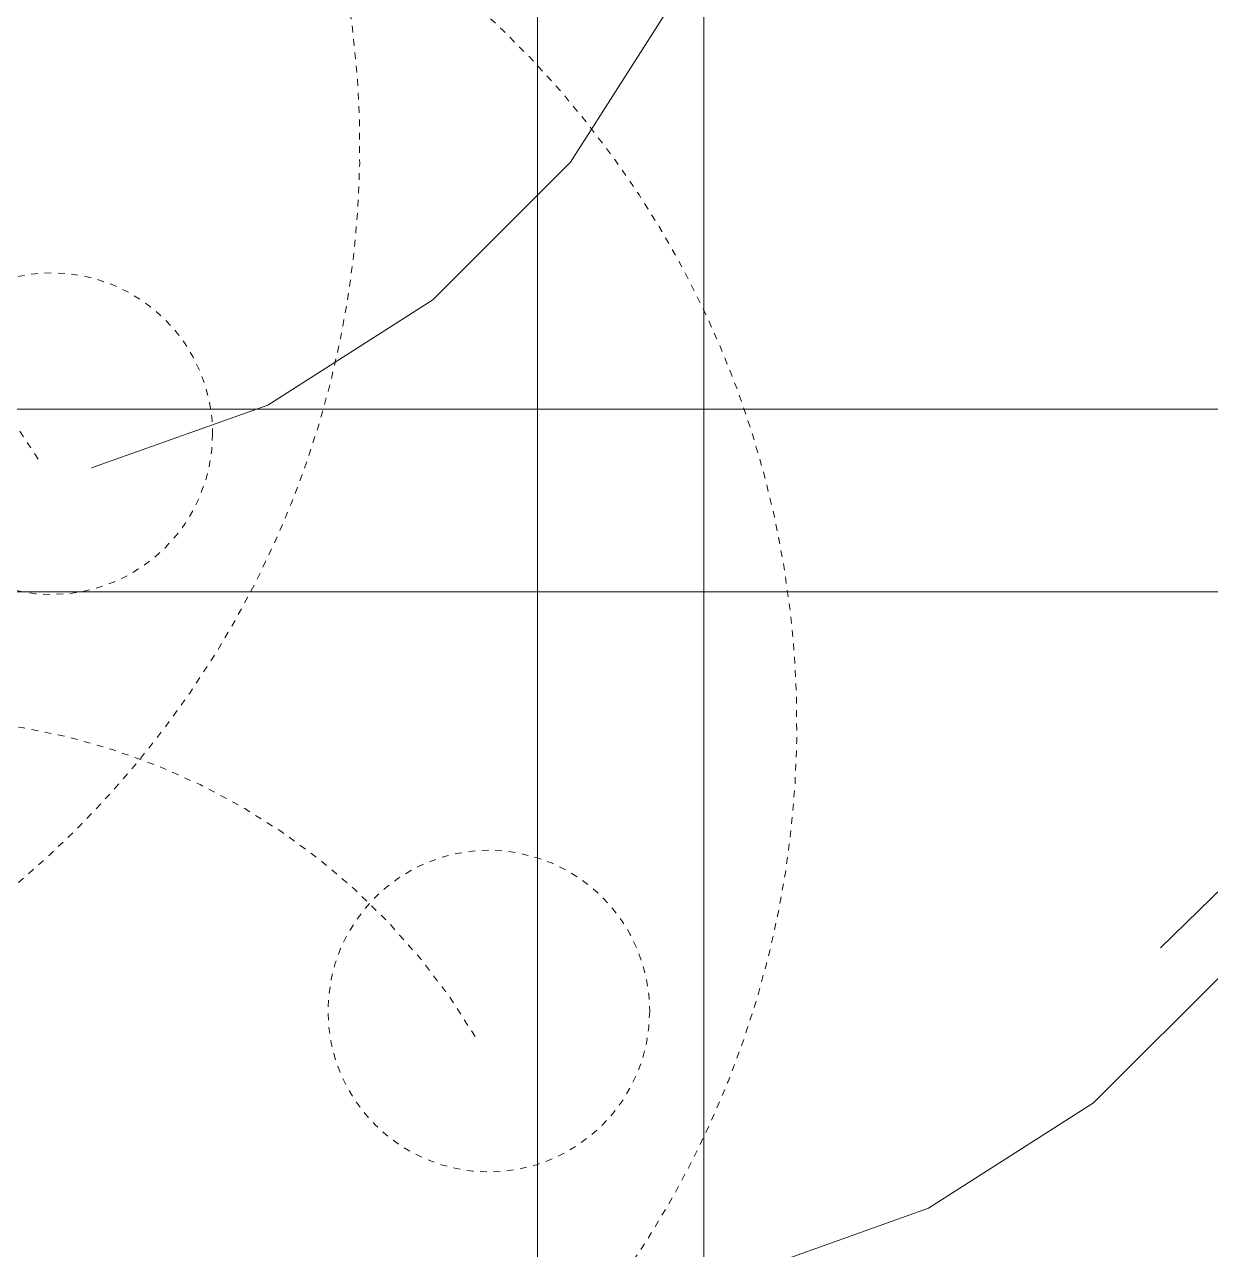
# Model space of a CAD drawing. Header units: inches. Extents: x 9391 to 11530, y 1186 to 2858.
# Drawn here: x 11327.23 to 11349.35, y 2616.54 to 2639.39 of the extents above; entities that cross this region are included whole.
import ezdxf

# ---------------------------------------------------------------- set-up
doc = ezdxf.new("R2010")
doc.units = ezdxf.units.IN
doc.header["$MEASUREMENT"] = 0
doc.linetypes.add('Dash', pattern=[0.25, 0.125, -0.125])
for name, color, linetype, lineweight in [('A-DETL-GENF-1', 254, 'Continuous', 9), ('A-DETL-GENF-2', 253, 'Continuous', 9), ('A-DETL-GENF-3', 9, 'Continuous', 9), ('A-DETL-GENF-HDLN', 1, 'Dash', 9)]:
    doc.layers.add(name, color=color, linetype=linetype, lineweight=lineweight)

# ---------------------------------------------------------------- blocks, each defined once
blk = doc.blocks.new('lupin 26755 - lupin 26755-V79-FLOOR PLAN - ROOF')
at = {"layer": 'A-DETL-GENF-HDLN'}
blk.add_circle((-5.363, -12.255), 3, dxfattribs=at)
for centre, radius, start, end in [((0, 0), 18, 194.002, 360), ((-12.131, -1.52), 12.226, 300.9755, 7.1395)]:
    blk.add_arc(centre, radius, start, end, dxfattribs=at)
blk = doc.blocks.new('lupin 26755 - lupin 26755-V81-FLOOR PLAN - ROOF')
at = {"layer": 'A-DETL-GENF-HDLN'}
blk.add_circle((-5.363, -12.255), 3, dxfattribs=at)
for centre, radius, start, end in [((0, 0), 18, 194.0019, 360), ((-12.131, -1.52), 12.226, 300.9755, 7.1395)]:
    blk.add_arc(centre, radius, start, end, dxfattribs=at)
blk = doc.blocks.new('magnolia 26756 - magnolia 26756-V87-FLOOR PLAN - ROOF')
at = {"layer": 'A-DETL-GENF-1'}
for p, q in [((0, 9.149), (0, 10.391)), ((0, 8.266), (0, 9.94)), ((0, 9.679), (0, 9.477)), ((0, 9.477), (0, 9.333)), ((0, 9.333), (0, 8.723)), ((0, 8.497), (0, 9.149)), ((0, 8.723), (0, 8.24)), ((0, 7.842), (0, 8.497)), ((0, 8.362), (0, 8.45)), ((0, 8.45), (0, 8.266)), ((0, 8.199), (0, 8.362)), ((0, 8.24), (0, 7.87)), ((0, 7.947), (0, 8.199)), ((0, 7.794), (0, 7.947)), ((0, 7.87), (0, 7.404)), ((0, 7.2), (0, 7.842)), ((0, 7.6), (0, 7.794)), ((0, 6.019), (0, 7.6)), ((0, 7.404), (0, 7.2)), ((0, 4.463), (0, 6.666)), ((0, 6.666), (0, 4.842)), ((0, 5.23), (0, 6.019)), ((0, 4.644), (0, 5.23)), ((0, 4.842), (0, 4.632)), ((0, 4.632), (0, 4.644)), ((0, 1.867), (0, 4.463)), ((0, -0.103), (0, 2.133)), ((0, 2.133), (0, 2.076)), ((0, 2.076), (0, 1.825)), ((0, 1.788), (0, 1.867)), ((0, 1.825), (0, 1.78)), ((0, 1.78), (0, 1.788)), ((-17.199, 0), (-13.732, 0)), ((-15.031, 0), (-15.695, 0)), ((-15.518, 0), (-15.599, 0)), ((-15.599, 0), (-14.948, 0)), ((-14.568, 0), (-15.518, 0)), ((-14.199, 0), (-15.031, 0)), ((-14.948, 0), (-14.474, 0)), ((-14.744, 0), (-14.82, 0)), ((-14.82, 0), (-14.806, 0)), ((-14.806, 0), (-14.725, 0)), ((-14.121, 0), (-14.744, 0)), ((-14.725, 0), (-14.199, 0)), ((-14.202, 0), (-14.568, 0)), ((-14.474, 0), (-13.115, 0)), ((-13.905, 0), (-14.202, 0)), ((-11.923, 0), (-14.121, 0)), ((-13.732, 0), (-13.905, 0)), ((-13.466, 0), (-13.796, 0)), ((-13.054, 0), (-13.466, 0)), ((-13.115, 0), (-12.599, 0)), ((-12.942, 0), (-13.054, 0)), ((-12.864, 0), (-12.942, 0)), ((-12.599, 0), (-12.864, 0)), ((-11.953, 0), (-12.066, 0)), ((-12.066, 0), (-11.691, 0)), ((-11.97, 0), (-11.953, 0)), ((-11.4, 0), (-11.923, 0)), ((-11.691, 0), (-11.351, 0)), ((-10.869, 0), (-11.4, 0)), ((-11.351, 0), (-10.417, 0)), ((-10.814, 0), (-10.869, 0)), ((-10.776, 0), (-10.814, 0)), ((-10.758, 0), (-10.776, 0)), ((-10.417, 0), (-10.09, 0)), ((-10.09, 0), (-9.733, 0)), ((-9.733, 0), (-9.283, 0)), ((-9.283, 0), (-9.122, 0)), ((-9.122, 0), (-8.999, 0)), ((-8.999, 0), (-8.907, 0)), ((-8.907, 0), (-8.799, 0)), ((-8.799, 0), (-8.585, 0)), ((-8.585, 0), (-8.333, 0)), ((-8.333, 0), (-8.057, 0)), ((-8.057, 0), (-7.775, 0)), ((-7.775, 0), (-7.5, 0)), ((-7.5, 0), (-7.247, 0)), ((-7.247, 0), (-7.033, 0)), ((-7.033, 0), (-6.281, 0)), ((-6.281, 0), (-5.713, 0)), ((-5.713, 0), (-5.443, 0)), ((-5.2, 0), (-5.479, 0)), ((-5.443, 0), (-5.2, 0)), ((-3.304, 0), (-3.012, 0)), ((-3.012, 0), (-2.796, 0)), ((-2.796, 0), (-2.666, 0)), ((-2.666, 0), (-1.882, 0)), ((-2.466, 0), (-2.584, 0)), ((-2.41, 0), (-2.466, 0)), ((-2.287, 0), (-2.41, 0)), ((-2.09, 0), (-2.287, 0)), ((-0.432, 0), (-2.09, 0)), ((-1.882, 0), (-1.251, 0)), ((-1.035, 0), (-1.267, 0)), ((-1.267, 0), (-0.495, 0)), ((-1.251, 0), (-1.067, 0)), ((-1.067, 0), (-1.086, 0)), ((-1.086, 0), (-1.044, 0)), ((-1.044, 0), (-0.979, 0)), ((-0.936, 0), (-1.035, 0)), ((-0.979, 0), (-0.93, 0)), ((-0.93, 0), (-0.936, 0)), ((-0.495, 0), (-0.424, 0)), ((-0.406, 0), (-0.432, 0)), ((-0.424, 0), (-0.406, 0)), ((3.992, 0), (-0.001, 0)), ((0, 0), (0, -10.933)), ((-15.932, 0), (-14.932, 0)), ((-15.567, 0), (-15.81, 0)), ((-15.239, 0), (-15.567, 0)), ((-13.796, 0), (-15.239, 0)), ((-14.932, 0), (-13.199, 0)), ((-13.199, 0), (-14.266, 0)), ((-14.266, 0), (-13.824, 0)), ((-13.824, 0), (-13.671, 0)), ((-13.671, 0), (-13.545, 0)), ((-13.545, 0), (-13.199, 0)), ((-13.199, 0), (-12.304, 0)), ((-12.304, 0), (-12.095, 0)), ((-12.095, 0), (-11.97, 0)), ((-5.479, 0), (-5.462, 0)), ((-5.462, 0), (-5.384, 0)), ((-5.384, 0), (-5.033, 0)), ((-5.033, 0), (-4.537, 0)), ((-4.537, 0), (-4.077, 0)), ((-4.077, 0), (-3.662, 0)), ((-3.662, 0), (-3.304, 0)), ((-2.584, 0), (-2.516, 0)), ((-2.516, 0), (-2.362, 0)), ((-2.362, 0), (-2.1, 0)), ((-2.1, 0), (-1.726, 0)), ((-1.726, 0), (-1.471, 0)), ((-1.471, 0), (-1.304, 0)), ((-1.304, 0), (-1.196, 0)), ((-1.196, 0), (-0.933, 0)), ((-0.933, 0), (-0.103, 0)), ((-0.103, 0), (2.133, 0)), ((0, -0.933), (0, -0.103)), ((1.825, 0), (1.78, 0)), ((1.78, 0), (1.788, 0)), ((1.788, 0), (1.867, 0)), ((2.076, 0), (1.825, 0)), ((1.867, 0), (4.463, 0)), ((2.133, 0), (2.076, 0)), ((4.463, 0), (6.666, 0)), ((4.842, 0), (4.632, 0)), ((4.632, 0), (4.644, 0)), ((4.644, 0), (5.23, 0)), ((6.666, 0), (4.842, 0)), ((5.23, 0), (6.019, 0)), ((6.019, 0), (7.6, 0)), ((0, -0.424), (0, -0.406)), ((0, -0.406), (0, -0.432)), ((0, -0.495), (0, -0.424)), ((0, -0.432), (0, -2.09)), ((0, -1.267), (0, -0.495)), ((0, -0.979), (0, -0.93)), ((0, -0.93), (0, -0.936)), ((0, -1.196), (0, -0.933)), ((0, -0.936), (0, -1.035)), ((0, -1.044), (0, -0.979)), ((0, -1.035), (0, -1.267)), ((0, -1.086), (0, -1.044)), ((0, -1.251), (0, -1.067)), ((0, -1.067), (0, -1.086)), ((0, -1.304), (0, -1.196)), ((0, -1.882), (0, -1.251)), ((0, -1.471), (0, -1.304)), ((0, -1.726), (0, -1.471)), ((0, -2.1), (0, -1.726)), ((0, -2.666), (0, -1.882)), ((0, -2.09), (0, -2.287)), ((0, -2.362), (0, -2.1)), ((0, -2.287), (0, -2.41)), ((0, -2.516), (0, -2.362)), ((0, -2.41), (0, -2.466)), ((0, -2.466), (0, -2.584)), ((0, -2.584), (0, -2.516)), ((0, -2.796), (0, -2.666)), ((0, -3.012), (0, -2.796)), ((0, -3.304), (0, -3.012)), ((0, -3.662), (0, -3.304)), ((0, -4.077), (0, -3.662)), ((-16.077, -4.007), (-14.902, -7.292)), ((0, -4.537), (0, -4.077)), ((0, -5.033), (0, -4.537)), ((0, -5.384), (0, -5.033)), ((0, -5.443), (0, -5.2)), ((0, -5.2), (0, -5.479)), ((0, -5.462), (0, -5.384)), ((0, -5.713), (0, -5.443)), ((0, -5.479), (0, -5.462)), ((0, -6.281), (0, -5.713)), ((0, -7.033), (0, -6.281)), ((0, -7.247), (0, -7.033)), ((-14.902, -7.292), (-12.942, -10.372)), ((0, -7.5), (0, -7.247)), ((0, -7.775), (0, -7.5)), ((0, -8.057), (0, -7.775)), ((0, -8.333), (0, -8.057)), ((0, -8.585), (0, -8.333)), ((0, -8.799), (0, -8.585)), ((0, -8.907), (0, -8.799)), ((0, -8.999), (0, -8.907)), ((0, -9.122), (0, -8.999)), ((0, -9.283), (0, -9.122)), ((0, -9.733), (0, -9.283)), ((0, -10.09), (0, -9.733)), ((0, -10.417), (0, -10.09)), ((-12.942, -10.372), (-10.372, -12.942)), ((0, -11.351), (0, -10.417)), ((0, -10.762), (0, -10.758)), ((0, -10.758), (0, -10.776)), ((0, -10.791), (0, -10.762)), ((0, -10.776), (0, -10.814)), ((0, -10.847), (0, -10.791)), ((0, -10.814), (0, -10.869)), ((0, -10.933), (0, -10.847)), ((0, -10.869), (0, -11.4)), ((0, -11.691), (0, -11.351)), ((0, -11.4), (0, -11.923)), ((0, -12.066), (0, -11.691)), ((0, -11.923), (0, -14.121)), ((0, -11.97), (0, -11.953)), ((0, -11.953), (0, -12.066)), ((0, -12.095), (0, -11.97)), ((0, -12.304), (0, -12.095)), ((0, -13.199), (0, -12.304))]:
    blk.add_line(p, q, dxfattribs=at)
at = {"layer": 'A-DETL-GENF-3'}
for p, q in [((6.833, 0), (3.992, 0)), ((7.156, 0), (6.833, 0)), ((7.553, 0), (7.156, 0))]:
    blk.add_line(p, q, dxfattribs=at)
blk = doc.blocks.new('magnolia 26756 - magnolia 26756-V94-FLOOR PLAN - ROOF')
at = {"layer": 'A-DETL-GENF-1'}
for p, q in [((0, 13.243), (0, 12.399)), ((0, 12.581), (0, 12.768)), ((0, 12.586), (0, 12.707)), ((0, 12.534), (0, 12.586)), ((0, 12.399), (0, 12.581)), ((0, 12.501), (0, 12.534)), ((0, 12.451), (0, 12.501)), ((0, 12.333), (0, 12.451)), ((0, 12.246), (0, 12.333)), ((0, 12.138), (0, 12.246)), ((0, 11.881), (0, 12.138)), ((0, 11.598), (0, 11.881)), ((0, 11.459), (0, 11.598)), ((0, 10.391), (0, 11.459)), ((0, 10.457), (0, 10.533)), ((0, 10.533), (0, 10.48)), ((0, 10.48), (0, 9.679)), ((0, 10.249), (0, 10.457)), ((0, 9.149), (0, 10.391)), ((0, 9.94), (0, 10.249)), ((0, 8.266), (0, 9.94)), ((0, 9.679), (0, 9.477)), ((0, 9.477), (0, 9.333)), ((0, 9.333), (0, 8.723)), ((0, 8.497), (0, 9.149)), ((0, 8.723), (0, 8.24)), ((0, 7.842), (0, 8.497)), ((0, 8.362), (0, 8.45)), ((0, 8.45), (0, 8.266)), ((0, 8.199), (0, 8.362)), ((0, 8.24), (0, 7.87)), ((0, 7.947), (0, 8.199)), ((0, 7.794), (0, 7.947)), ((0, 7.87), (0, 7.404)), ((0, 7.2), (0, 7.842)), ((0, 7.6), (0, 7.794)), ((0, 6.019), (0, 7.6)), ((0, 7.404), (0, 7.2)), ((0, 4.463), (0, 6.666)), ((0, 6.666), (0, 4.842)), ((0, 5.23), (0, 6.019)), ((0, 4.644), (0, 5.23)), ((0, 4.842), (0, 4.632)), ((0, 4.632), (0, 4.644)), ((0, 1.867), (0, 4.463)), ((0, -0.103), (0, 2.133)), ((0, 2.133), (0, 2.076)), ((0, 2.076), (0, 1.825)), ((0, 1.788), (0, 1.867)), ((0, 1.825), (0, 1.78)), ((0, 1.78), (0, 1.788)), ((-11.923, 0), (-14.121, 0)), ((-11.953, 0), (-12.066, 0)), ((-12.066, 0), (-11.691, 0)), ((-11.97, 0), (-11.953, 0)), ((-11.4, 0), (-11.923, 0)), ((-11.691, 0), (-11.351, 0)), ((-10.869, 0), (-11.4, 0)), ((-11.351, 0), (-10.417, 0)), ((-10.814, 0), (-10.869, 0)), ((-10.776, 0), (-10.814, 0)), ((-10.758, 0), (-10.776, 0)), ((-10.417, 0), (-10.09, 0)), ((-10.09, 0), (-9.733, 0)), ((-9.733, 0), (-9.283, 0)), ((-9.283, 0), (-9.122, 0)), ((-9.122, 0), (-8.999, 0)), ((-8.999, 0), (-8.907, 0)), ((-8.907, 0), (-8.799, 0)), ((-8.799, 0), (-8.585, 0)), ((-8.585, 0), (-8.333, 0)), ((-8.333, 0), (-8.057, 0)), ((-8.057, 0), (-7.775, 0)), ((-7.775, 0), (-7.5, 0)), ((-7.5, 0), (-7.247, 0)), ((-7.247, 0), (-7.033, 0)), ((-7.033, 0), (-6.281, 0)), ((-6.281, 0), (-5.713, 0)), ((-5.713, 0), (-5.443, 0)), ((-5.2, 0), (-5.479, 0)), ((-5.443, 0), (-5.2, 0)), ((-3.304, 0), (-3.012, 0)), ((-3.012, 0), (-2.796, 0)), ((-2.796, 0), (-2.666, 0)), ((-2.666, 0), (-1.882, 0)), ((-2.466, 0), (-2.584, 0)), ((-2.41, 0), (-2.466, 0)), ((-2.287, 0), (-2.41, 0)), ((-2.09, 0), (-2.287, 0)), ((-0.432, 0), (-2.09, 0)), ((-1.882, 0), (-1.251, 0)), ((-1.035, 0), (-1.267, 0)), ((-1.267, 0), (-0.495, 0)), ((-1.251, 0), (-1.067, 0)), ((-1.067, 0), (-1.086, 0)), ((-1.086, 0), (-1.044, 0)), ((-1.044, 0), (-0.979, 0)), ((-0.936, 0), (-1.035, 0)), ((-0.979, 0), (-0.93, 0)), ((-0.93, 0), (-0.936, 0)), ((-0.495, 0), (-0.424, 0)), ((-0.406, 0), (-0.432, 0)), ((-0.424, 0), (-0.406, 0)), ((8.443, 0), (7.993, 0)), ((8.871, 0), (8.443, 0)), ((9.245, 0), (8.871, 0)), ((9.533, 0), (9.245, 0)), ((12.561, 0), (9.533, 0)), ((-12.304, 0), (-12.095, 0)), ((-12.095, 0), (-11.97, 0)), ((-5.479, 0), (-5.462, 0)), ((-5.462, 0), (-5.384, 0)), ((-5.384, 0), (-5.033, 0)), ((-5.033, 0), (-4.537, 0)), ((-4.537, 0), (-4.077, 0)), ((-4.077, 0), (-3.662, 0)), ((-3.662, 0), (-3.304, 0)), ((-2.584, 0), (-2.516, 0)), ((-2.516, 0), (-2.362, 0)), ((-2.362, 0), (-2.1, 0)), ((-2.1, 0), (-1.726, 0)), ((-1.726, 0), (-1.471, 0)), ((-1.471, 0), (-1.304, 0)), ((-1.304, 0), (-1.196, 0)), ((-1.196, 0), (-0.933, 0)), ((-0.933, 0), (-0.103, 0)), ((-0.103, 0), (2.133, 0)), ((0, -0.933), (0, -0.103)), ((1.825, 0), (1.78, 0)), ((1.78, 0), (1.788, 0)), ((1.788, 0), (1.867, 0)), ((2.076, 0), (1.825, 0)), ((1.867, 0), (4.463, 0)), ((2.133, 0), (2.076, 0)), ((4.463, 0), (6.666, 0)), ((4.842, 0), (4.632, 0)), ((4.632, 0), (4.644, 0)), ((4.644, 0), (5.23, 0)), ((6.666, 0), (4.842, 0)), ((5.23, 0), (6.019, 0)), ((6.019, 0), (7.6, 0)), ((7.404, 0), (7.2, 0)), ((7.2, 0), (7.842, 0)), ((7.87, 0), (7.404, 0)), ((7.6, 0), (7.794, 0)), ((7.794, 0), (7.947, 0)), ((7.842, 0), (8.497, 0)), ((8.24, 0), (7.87, 0)), ((7.947, 0), (8.199, 0)), ((8.199, 0), (8.362, 0)), ((8.723, 0), (8.24, 0)), ((8.45, 0), (8.266, 0)), ((8.266, 0), (9.94, 0)), ((8.362, 0), (8.45, 0)), ((8.497, 0), (9.149, 0)), ((9.333, 0), (8.723, 0)), ((9.149, 0), (10.391, 0)), ((9.477, 0), (9.333, 0)), ((9.679, 0), (9.477, 0)), ((10.48, 0), (9.679, 0)), ((9.94, 0), (10.249, 0)), ((10.249, 0), (10.457, 0)), ((10.391, 0), (11.459, 0)), ((10.457, 0), (10.533, 0)), ((10.533, 0), (10.48, 0)), ((0, -0.424), (0, -0.406)), ((0, -0.406), (0, -0.432)), ((0, -0.495), (0, -0.424)), ((0, -0.432), (0, -2.09)), ((0, -1.267), (0, -0.495)), ((0, -0.979), (0, -0.93)), ((0, -0.93), (0, -0.936)), ((0, -1.196), (0, -0.933)), ((0, -0.936), (0, -1.035)), ((0, -1.044), (0, -0.979)), ((0, -1.035), (0, -1.267)), ((0, -1.086), (0, -1.044)), ((0, -1.251), (0, -1.067)), ((0, -1.067), (0, -1.086)), ((0, -1.304), (0, -1.196)), ((0, -1.882), (0, -1.251)), ((0, -1.471), (0, -1.304)), ((0, -1.726), (0, -1.471)), ((0, -2.1), (0, -1.726)), ((0, -2.666), (0, -1.882)), ((0, -2.09), (0, -2.287)), ((0, -2.362), (0, -2.1)), ((0, -2.287), (0, -2.41)), ((0, -2.516), (0, -2.362)), ((0, -2.41), (0, -2.466)), ((0, -2.466), (0, -2.584)), ((0, -2.584), (0, -2.516)), ((0, -2.796), (0, -2.666)), ((0, -3.012), (0, -2.796)), ((0, -3.304), (0, -3.012)), ((0, -3.662), (0, -3.304)), ((0, -4.077), (0, -3.662)), ((0, -4.537), (0, -4.077)), ((0, -5.033), (0, -4.537)), ((0, -5.384), (0, -5.033)), ((0, -5.443), (0, -5.2)), ((0, -5.2), (0, -5.479)), ((0, -5.462), (0, -5.384)), ((0, -5.713), (0, -5.443)), ((0, -5.479), (0, -5.462)), ((0, -6.281), (0, -5.713)), ((0, -7.033), (0, -6.281)), ((0, -7.247), (0, -7.033)), ((0, -7.5), (0, -7.247)), ((0, -7.775), (0, -7.5)), ((0, -8.057), (0, -7.775)), ((0, -8.333), (0, -8.057)), ((0, -8.585), (0, -8.333)), ((0, -8.799), (0, -8.585)), ((0, -8.907), (0, -8.799)), ((0, -8.999), (0, -8.907)), ((0, -9.122), (0, -8.999)), ((0, -9.283), (0, -9.122)), ((0, -9.733), (0, -9.283))]:
    blk.add_line(p, q, dxfattribs=at)
at = {"layer": 'A-DETL-GENF-3'}
for p, q in [((6.791, 0), (-0.001, 0)), ((0, 0), (0, -10.933)), ((7.156, 0), (6.833, 0)), ((7.553, 0), (7.156, 0)), ((7.993, 0), (7.553, 0))]:
    blk.add_line(p, q, dxfattribs=at)
blk = doc.blocks.new('magnolia 26756 - magnolia 26756-V95-FLOOR PLAN - ROOF')
at = {"layer": 'A-DETL-GENF-1'}
for p, q in [((-16.077, -4.007), (-14.902, -7.292)), ((-14.902, -7.292), (-12.942, -10.372)), ((-12.942, -10.372), (-10.372, -12.942)), ((-10.372, -12.942), (-7.292, -14.902))]:
    blk.add_line(p, q, dxfattribs=at)
blk = doc.blocks.new('magnolia 26756 - magnolia 26756-V96-FLOOR PLAN - ROOF')
at = {"layer": 'A-DETL-GENF-2'}
blk.add_line((16.589, 0), (13.346, 3.327), dxfattribs=at)

msp = doc.modelspace()

# ---------------------------------------------------------------- block references
at = {"layer": 'A-DETL-GENF-1', "rotation": 90.00000000000124}
for name, p in [('magnolia 26756 - magnolia 26756-V95-FLOOR PLAN - ROOF', (11324.475, 2647.196)), ('magnolia 26756 - magnolia 26756-V87-FLOOR PLAN - ROOF', (11336.801, 2632.215)), ('magnolia 26756 - magnolia 26756-V94-FLOOR PLAN - ROOF', (11339.902, 2628.811)), ('magnolia 26756 - magnolia 26756-V96-FLOOR PLAN - ROOF', (11351.749, 2608.822))]:
    msp.add_blockref(name, p, dxfattribs=at)
at = {"layer": 'A-DETL-GENF-2', "rotation": 90.00000000000124}
for name, p in [('lupin 26755 - lupin 26755-V81-FLOOR PLAN - ROOF', (11315.484, 2637.122)), ('lupin 26755 - lupin 26755-V79-FLOOR PLAN - ROOF', (11323.637, 2626.35))]:
    msp.add_blockref(name, p, dxfattribs=at)

doc.saveas('drawing.dxf')
